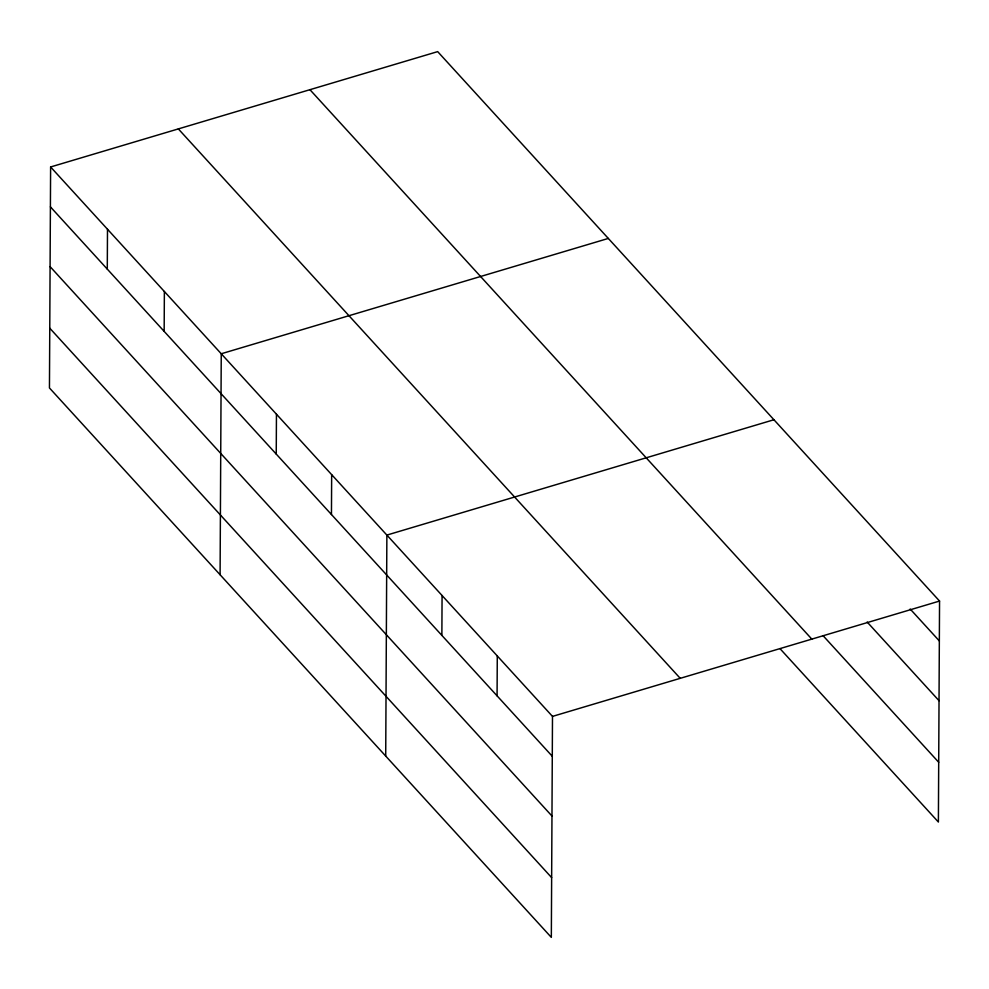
<?xml version="1.0" encoding="UTF-8"?>
<svg xmlns="http://www.w3.org/2000/svg" width="989" height="989" viewBox="0 0 989 989"><rect width="100%" height="100%" fill="white"/><g stroke="black" fill="none" stroke-linecap="round" stroke-linejoin="round"><path stroke-width="1.48" d="M50.612 166.968L49.45 387.948L551.33 937.374L552.492 716.395L50.612 166.968L437.67 51.626L939.55 601.052L938.388 822.032L780.061 648.71M107.282 269.107L107.492 229.238M164.162 331.377L164.372 291.495M220.09 574.745L221.252 353.765L608.309 238.436M276.24 454.087L276.45 414.206M331.451 514.527L331.661 474.646M385.71 756.066L386.872 535.086L773.93 419.744M441.873 635.395L442.071 595.526M497.071 695.836L497.282 655.954M552.492 716.395L939.55 601.052M910.177 609.001L939.34 640.934M867.155 622.019L939.031 700.694M823.083 635.692L938.709 762.272M309.94 89.69L811.821 639.117M178.341 128.904L680.222 678.33M50.402 206.837L552.282 756.276M50.08 266.61L551.973 816.036M49.759 328.175L551.652 877.614"/></g></svg>
